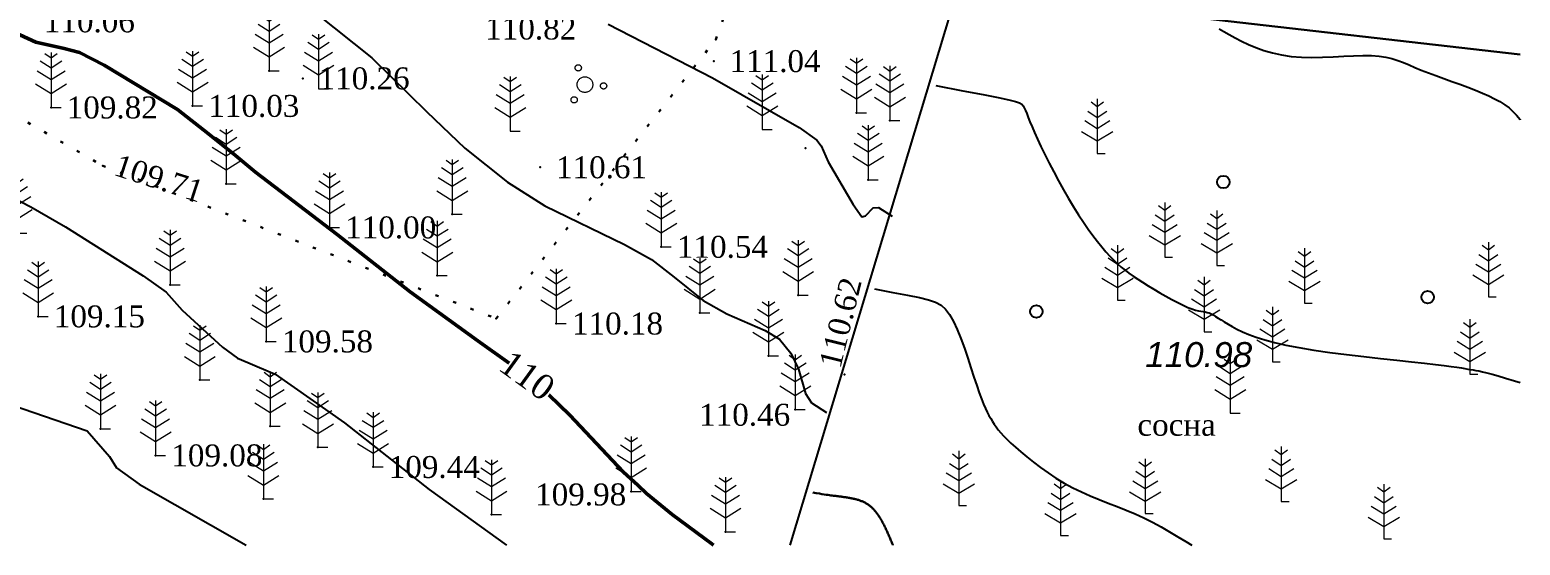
# Model space of a CAD drawing. Header units: millimetres. Extents: x 5405550 to 5405658, y 5524764 to 5524865.
# Drawn here: x 5405610.03 to 5405657.61, y 5524763.84 to 5524780.3 of the extents above; entities that cross this region are included whole.
import ezdxf
from ezdxf.enums import TextEntityAlignment as Align

# ---------------------------------------------------------------- set-up
doc = ezdxf.new("R2010")
doc.units = ezdxf.units.MM
for name, pattern in [('0', [0]), ('HIDDEN', [0.5, 0, -0.5]), ('суцільна', [50, 50, 0])]:
    doc.linetypes.add(name, pattern=pattern)
for name, color, linetype in [('12000000', 7, 'Continuous'), ('71132060', 7, '0'), ('SC007', 7, 'Continuous'), ('вис_1_1', 170, 'Continuous'), ('горизонт_1', 12, 'Continuous'), ('горизонтали', 42, 'Continuous'), ('Горизонтали--MIN', 32, 'Continuous'), ('Ділянки_Межі', 10, 'Continuous'), ('надписи', 7, 'Continuous'), ('Ограда каменная', 7, 'g5_472'), ('Растительность', 7, 'Continuous')]:
    doc.layers.add(name, color=color, linetype=linetype)
for name, color, linetype, lineweight in [('Горизонтали--MAJ', 32, 'Continuous', 30), ('Контур', 7, 'HIDDEN', 30), ('Межа', 104, 'Continuous', 30), ('усл. знак', 7, 'суцільна', 20)]:
    doc.layers.add(name, color=color, linetype=linetype, lineweight=lineweight)
doc.styles.add('times', font='times.ttf')
doc.styles.add('WMF-Arial Cyr2', font='ariali.ttf')
doc.linetypes.add('g5_472', pattern='A,0,-4,[25,GUGK_2005.shx,S=0.4,R=0,X=0,Y=-0.2],0', length=4)

# ---------------------------------------------------------------- blocks, each defined once
blk = doc.blocks.new('A$C51FE15A3')
at = {"layer": 'Растительность', "color": 94, "lineweight": 0}
for points in [[(-0.343, 1.489), (0, 1.267), (0.343, 1.489)], [(-0.201, 1.726), (0, 1.584), (0.201, 1.726)], [(0, 1.75), (0, 0), (0.319, 0)], [(-0.447, 1.172), (0, 0.895), (0.447, 1.172)], [(-0.493, 0.753), (0, 0.444), (0.493, 0.753)]]:
    blk.add_lwpolyline(points, dxfattribs=at)
blk = doc.blocks.new('A$C72385B22')
at = {"layer": 'усл. знак'}
for centre, radius in [((-0.02, 1.49), 0.25), ((0, 0), 0.625), ((-1.29, -0.64), 0.25), ((1.28, -0.76), 0.25)]:
    blk.add_circle(centre, radius, dxfattribs=at)
blk = doc.blocks.new('SYMBOL71132060')
at = {"layer": 'SC007', "color": 94, "lineweight": 0}
for points in [[(-0.2, 1.65), (0, 1.5), (0.2, 1.65)], [(0, 1.75), (0, 0), (0.25, 0)], [(-0.4, 1.05), (0, 0.8), (0.4, 1.05)], [(-0.3, 1.35), (0, 1.15), (0.3, 1.35)], [(-0.5, 0.7), (0, 0.4), (0.5, 0.7)]]:
    blk.add_lwpolyline(points, dxfattribs=at)

msp = doc.modelspace()

# ---------------------------------------------------------------- hatches: boundary and pattern name
at = {"layer": '12000000', "lineweight": 15, "ltscale": 0.02, "extrusion": (-0.000964997, -0.001555, 0.999998)}
for points in [[(5404035.519, 5522155.849, 1), (5404035.856, 5522155.871, 1)], [(5404028.062, 5522151.119, 1), (5404028.398, 5522151.141, 1)]]:
    msp.add_hatch(color=7, dxfattribs=at).paths.add_polyline_path(points)

# ---------------------------------------------------------------- linework, layer by layer
at = {"layer": 'вис_1_1', "color": 7}
for p in [(5405631.93, 5524779.99, 111.08), (5405617.67, 5524778.99, 110.19), (5405631.87, 5524779.3, 111.04), (5405618.75, 5524778.75, 110.26), (5405610.71, 5524777.82, 109.82), (5405615.23, 5524777.87, 110.03), (5405636.42, 5524777.65, 111.11), (5405637.49, 5524777.4, 111.18), (5405634.79, 5524776.52, 110.96), (5405612.36, 5524775.96, 109.71), (5405626.33, 5524775.91, 110.61), (5405616.3, 5524775.38, 109.94), (5405636.8, 5524775.51, 111.1), (5405623.52, 5524774.41, 110.31), (5405619.6, 5524773.99, 110), (5405630.19, 5524773.37, 110.54), (5405623.04, 5524772.45, 110.1), (5405614.51, 5524772.16, 109.53), (5405634.56, 5524771.83, 110.65), (5405610.3, 5524771.15, 109.15), (5405624.92, 5524771.08, 110.1), (5405626.84, 5524770.92, 110.18), (5405631.42, 5524771.26, 110.47), (5405617.58, 5524770.35, 109.58), (5405633.61, 5524769.89, 110.42), (5405615.46, 5524769.12, 109.41), (5405636.04, 5524769.29, 110.62), (5405634.47, 5524768.18, 110.46), (5405612.29, 5524767.56, 109.01), (5405617.71, 5524767.64, 109.32), (5405614.05, 5524766.71, 109.08), (5405619.23, 5524766.97, 109.37), (5405620.99, 5524766.34, 109.44), (5405617.49, 5524765.32, 109.12), (5405629.23, 5524765.56, 109.98), (5405624.77, 5524764.82, 109.58), (5405632.24, 5524764.27, 110.07)]:
    msp.add_point(p, dxfattribs=at)
at = {"layer": 'горизонт_1', "color": 32}
for points in [[(5405609.14, 5524785.5, 110.5), (5405610.67, 5524785.24, 110.5), (5405611.23, 5524785.09, 110.5), (5405612.14, 5524784.69, 110.5), (5405616.24, 5524782.55, 110.5), (5405619.17, 5524780.82, 110.5), (5405620.95, 5524779.41, 110.5), (5405622.71, 5524777.68, 110.5), (5405623.92, 5524776.52, 110.5), (5405625.28, 5524775.43, 110.5), (5405626.47, 5524774.68, 110.5), (5405629.02, 5524773.44, 110.5), (5405629.88, 5524772.97, 110.5), (5405630.6, 5524772.4, 110.5), (5405631.53, 5524771.66, 110.5), (5405632.28, 5524771.23, 110.5), (5405633.51, 5524770.7, 110.5), (5405633.97, 5524770.42, 110.5), (5405634.33, 5524769.97, 110.5), (5405634.57, 5524769.46, 110.5), (5405634.79, 5524768.69, 110.5), (5405634.99, 5524768.39, 110.5), (5405635.463, 5524768.084, 110.5)], [(5405628.5, 5524780.48, 111), (5405631.83, 5524778.77, 111), (5405634.59, 5524777.18, 111), (5405635.16, 5524776.78, 111), (5405635.29, 5524776.59, 111), (5405635.52, 5524776.08, 111), (5405636.32, 5524774.72, 111), (5405636.59, 5524774.33, 111), (5405636.71, 5524774.36, 111), (5405636.96, 5524774.62, 111), (5405637.13, 5524774.63, 111), (5405637.56, 5524774.35, 111)], [(5405609.1, 5524775.15, 109.5), (5405610.07, 5524774.65, 109.5), (5405611.17, 5524774.01, 109.5), (5405613.65, 5524772.44, 109.5), (5405614.39, 5524771.92, 109.5), (5405614.9, 5524771.35, 109.5), (5405616.18, 5524770.17, 109.5), (5405616.66, 5524769.82, 109.5), (5405616.99, 5524769.68, 109.5), (5405617.87, 5524769.3, 109.5), (5405620.08, 5524767.75, 109.5), (5405622.78, 5524765.62, 109.5), (5405625.252, 5524763.843, 109.5)], [(5405609.48, 5524768.31, 109), (5405611.86, 5524767.49, 109), (5405612.58, 5524766.67, 109), (5405612.8, 5524766.31, 109), (5405613.52, 5524765.79, 109), (5405616.935, 5524763.843, 109)]]:
    msp.add_polyline3d(points, dxfattribs=at)
at = {"layer": 'горизонтали', "color": 32, "lineweight": 50}
for points in [[(5405609.46, 5524780.26, 110), (5405610.22, 5524779.91, 110), (5405611.13, 5524779.7, 110), (5405611.62, 5524779.57, 110), (5405612.41, 5524779.17, 110), (5405614.75, 5524777.76, 110), (5405615.74, 5524776.98, 110), (5405616.6, 5524776.29, 110), (5405617.24, 5524775.75, 110), (5405619.84, 5524773.76, 110), (5405622.18, 5524771.93, 110), (5405624.33, 5524770.37, 110), (5405625.34, 5524769.66, 110)], [(5405626.602, 5524768.64, 110), (5405627.27, 5524767.99, 110), (5405628.97, 5524766.19, 110), (5405629.45, 5524765.75, 110), (5405629.72, 5524765.49, 110), (5405630.54, 5524764.82, 110), (5405631.81, 5524763.89, 110), (5405631.86, 5524763.843, 110)]]:
    msp.add_polyline3d(points, dxfattribs=at)
at = {"layer": 'Горизонтали--MAJ'}
msp.add_lwpolyline([(5405637.585, 5524763.843), (5405637.578, 5524763.859), (5405637.565, 5524763.893), (5405637.551, 5524763.926), (5405637.538, 5524763.958), (5405637.524, 5524763.991), (5405637.51, 5524764.024), (5405637.497, 5524764.056), (5405637.483, 5524764.088), (5405637.47, 5524764.12), (5405637.456, 5524764.152), (5405637.442, 5524764.184), (5405637.428, 5524764.215), (5405637.415, 5524764.246), (5405637.401, 5524764.277), (5405637.387, 5524764.307), (5405637.373, 5524764.338), (5405637.359, 5524764.368), (5405637.344, 5524764.398), (5405637.33, 5524764.427), (5405637.316, 5524764.456), (5405637.301, 5524764.485), (5405637.287, 5524764.513), (5405637.272, 5524764.541), (5405637.257, 5524764.569), (5405637.243, 5524764.596), (5405637.228, 5524764.623), (5405637.212, 5524764.65), (5405637.197, 5524764.676), (5405637.182, 5524764.702), (5405637.166, 5524764.727), (5405637.15, 5524764.752), (5405637.134, 5524764.776), (5405637.118, 5524764.8), (5405637.102, 5524764.824), (5405637.086, 5524764.847), (5405637.069, 5524764.869), (5405637.052, 5524764.891), (5405637.035, 5524764.912), (5405637.018, 5524764.933), (5405637, 5524764.954), (5405636.983, 5524764.973), (5405636.965, 5524764.993), (5405636.947, 5524765.011), (5405636.928, 5524765.029), (5405636.91, 5524765.047), (5405636.891, 5524765.064), (5405636.872, 5524765.08), (5405636.853, 5524765.096), (5405636.833, 5524765.111), (5405636.813, 5524765.126), (5405636.793, 5524765.14), (5405636.773, 5524765.153), (5405636.752, 5524765.166), (5405636.731, 5524765.179), (5405636.71, 5524765.191), (5405636.688, 5524765.202), (5405636.667, 5524765.213), (5405636.645, 5524765.224), (5405636.622, 5524765.234), (5405636.6, 5524765.244), (5405636.577, 5524765.253), (5405636.553, 5524765.262), (5405636.53, 5524765.271), (5405636.506, 5524765.279), (5405636.482, 5524765.287), (5405636.457, 5524765.294), (5405636.433, 5524765.301), (5405636.407, 5524765.308), (5405636.382, 5524765.315), (5405636.356, 5524765.321), (5405636.33, 5524765.327), (5405636.304, 5524765.333), (5405636.277, 5524765.339), (5405636.25, 5524765.344), (5405636.223, 5524765.349), (5405636.195, 5524765.354), (5405636.167, 5524765.359), (5405636.138, 5524765.364), (5405636.109, 5524765.368), (5405636.08, 5524765.373), (5405636.051, 5524765.377), (5405636.021, 5524765.381), (5405635.99, 5524765.386), (5405635.96, 5524765.39), (5405635.929, 5524765.394), (5405635.897, 5524765.398), (5405635.866, 5524765.402), (5405635.833, 5524765.406), (5405635.8, 5524765.41), (5405635.765, 5524765.415), (5405635.729, 5524765.419), (5405635.691, 5524765.424), (5405635.651, 5524765.429), (5405635.608, 5524765.435), (5405635.563, 5524765.441), (5405635.513, 5524765.448), (5405635.458, 5524765.456), (5405635.394, 5524765.465), (5405635.321, 5524765.477), (5405635.237, 5524765.49), (5405635.14, 5524765.507), (5405635.029, 5524765.526)], dxfattribs=at)
at = {"layer": 'Горизонтали--MIN'}
for points in [[(5405647.998, 5524780.334), (5405648.152, 5524780.241), (5405648.322, 5524780.145), (5405648.508, 5524780.043), (5405648.712, 5524779.938), (5405648.933, 5524779.834), (5405649.172, 5524779.734), (5405649.429, 5524779.643), (5405649.702, 5524779.562), (5405649.994, 5524779.498), (5405650.302, 5524779.452), (5405650.627, 5524779.427), (5405650.963, 5524779.42), (5405651.304, 5524779.427), (5405651.643, 5524779.441), (5405651.975, 5524779.458), (5405652.293, 5524779.473), (5405652.59, 5524779.482), (5405652.862, 5524779.479), (5405653.103, 5524779.46), (5405653.319, 5524779.427), (5405653.516, 5524779.381), (5405653.7, 5524779.324), (5405653.88, 5524779.257), (5405654.061, 5524779.182), (5405654.25, 5524779.101), (5405654.454, 5524779.015), (5405654.678, 5524778.927), (5405654.919, 5524778.837), (5405655.171, 5524778.745), (5405655.428, 5524778.652), (5405655.685, 5524778.559), (5405655.938, 5524778.465), (5405656.179, 5524778.372), (5405656.404, 5524778.281), (5405656.609, 5524778.19), (5405656.795, 5524778.099), (5405656.963, 5524778.006), (5405657.115, 5524777.908), (5405657.253, 5524777.804), (5405657.38, 5524777.692), (5405657.497, 5524777.57), (5405657.606, 5524777.435), (5405657.61, 5524777.43)], [(5405638.956, 5524778.525), (5405639.814, 5524778.356), (5405640.468, 5524778.229), (5405640.948, 5524778.134), (5405641.281, 5524778.064), (5405641.498, 5524778.011), (5405641.627, 5524777.967), (5405641.698, 5524777.923), (5405641.739, 5524777.872), (5405641.776, 5524777.807), (5405641.814, 5524777.725), (5405641.856, 5524777.624), (5405641.905, 5524777.504), (5405641.961, 5524777.364), (5405642.028, 5524777.201), (5405642.108, 5524777.016), (5405642.202, 5524776.806), (5405642.312, 5524776.571), (5405642.436, 5524776.316), (5405642.572, 5524776.046), (5405642.718, 5524775.765), (5405642.871, 5524775.48), (5405643.029, 5524775.195), (5405643.19, 5524774.916), (5405643.351, 5524774.648), (5405643.509, 5524774.395), (5405643.666, 5524774.157), (5405643.818, 5524773.936), (5405643.968, 5524773.731), (5405644.112, 5524773.541), (5405644.252, 5524773.367), (5405644.387, 5524773.209), (5405644.515, 5524773.067), (5405644.638, 5524772.939), (5405644.757, 5524772.825), (5405644.876, 5524772.719), (5405644.996, 5524772.621), (5405645.122, 5524772.527), (5405645.255, 5524772.433), (5405645.4, 5524772.337), (5405645.558, 5524772.237), (5405645.731, 5524772.129), (5405645.916, 5524772.017), (5405646.108, 5524771.903), (5405646.302, 5524771.792), (5405646.493, 5524771.686), (5405646.676, 5524771.589), (5405646.846, 5524771.505), (5405646.998, 5524771.436), (5405647.129, 5524771.385), (5405647.241, 5524771.35), (5405647.336, 5524771.326), (5405647.419, 5524771.311), (5405647.491, 5524771.3), (5405647.557, 5524771.291), (5405647.619, 5524771.278), (5405647.68, 5524771.26), (5405647.743, 5524771.232), (5405647.811, 5524771.194), (5405647.886, 5524771.149), (5405647.968, 5524771.096), (5405648.061, 5524771.036), (5405648.165, 5524770.97), (5405648.283, 5524770.898), (5405648.417, 5524770.822), (5405648.569, 5524770.742), (5405648.744, 5524770.659), (5405648.946, 5524770.575), (5405649.181, 5524770.489), (5405649.453, 5524770.403), (5405649.769, 5524770.317), (5405650.132, 5524770.234), (5405650.548, 5524770.153), (5405651.019, 5524770.075), (5405651.532, 5524770.001), (5405652.069, 5524769.931), (5405652.615, 5524769.865), (5405653.153, 5524769.804), (5405653.667, 5524769.748), (5405654.14, 5524769.698), (5405654.556, 5524769.653), (5405654.903, 5524769.614), (5405655.184, 5524769.58), (5405655.41, 5524769.551), (5405655.59, 5524769.526), (5405655.732, 5524769.504), (5405655.846, 5524769.486), (5405655.941, 5524769.469), (5405656.025, 5524769.455), (5405656.109, 5524769.441), (5405656.196, 5524769.426), (5405656.295, 5524769.408), (5405656.41, 5524769.383), (5405656.546, 5524769.351), (5405656.711, 5524769.307), (5405656.909, 5524769.251), (5405657.146, 5524769.18), (5405657.425, 5524769.092), (5405657.61, 5524769.033)], [(5405636.993, 5524772.026), (5405637.581, 5524771.913), (5405638.054, 5524771.825), (5405638.429, 5524771.752), (5405638.721, 5524771.682), (5405638.948, 5524771.603), (5405639.125, 5524771.505), (5405639.268, 5524771.377), (5405639.394, 5524771.207), (5405639.516, 5524770.988), (5405639.637, 5524770.728), (5405639.754, 5524770.438), (5405639.867, 5524770.13), (5405639.976, 5524769.815), (5405640.078, 5524769.504), (5405640.174, 5524769.21), (5405640.262, 5524768.943), (5405640.341, 5524768.713), (5405640.413, 5524768.517), (5405640.479, 5524768.351), (5405640.54, 5524768.209), (5405640.597, 5524768.088), (5405640.652, 5524767.982), (5405640.707, 5524767.887), (5405640.762, 5524767.798), (5405640.819, 5524767.71), (5405640.881, 5524767.622), (5405640.95, 5524767.532), (5405641.029, 5524767.436), (5405641.12, 5524767.334), (5405641.228, 5524767.223), (5405641.353, 5524767.102), (5405641.499, 5524766.968), (5405641.669, 5524766.82), (5405641.859, 5524766.661), (5405642.069, 5524766.494), (5405642.296, 5524766.324), (5405642.537, 5524766.153), (5405642.79, 5524765.986), (5405643.054, 5524765.827), (5405643.325, 5524765.678), (5405643.603, 5524765.543), (5405643.884, 5524765.418), (5405644.169, 5524765.302), (5405644.455, 5524765.19), (5405644.743, 5524765.079), (5405645.03, 5524764.965), (5405645.315, 5524764.845), (5405645.598, 5524764.716), (5405645.876, 5524764.576), (5405646.15, 5524764.426), (5405646.419, 5524764.27), (5405646.682, 5524764.113), (5405646.939, 5524763.957), (5405647.128, 5524763.843)]]:
    msp.add_lwpolyline(points, dxfattribs=at)
at = {"layer": 'Ділянки_Межі'}
msp.add_lwpolyline([(5405657.61, 5524779.511), (5405636.727, 5524781.91)], dxfattribs=at)
at = {"layer": 'Контур', "color": 7, "linetype": 'HIDDEN', "elevation": 108.76}
msp.add_lwpolyline([(5405602.18, 5524781.84), (5405612.36, 5524775.96), (5405624.92, 5524771.08), (5405631.93, 5524779.99), (5405633.36, 5524784.01), (5405623.84, 5524787.87)], dxfattribs=at)
at = {"layer": 'Межа', "color": 2, "lineweight": 30}
msp.add_lwpolyline([(5405550.339, 5524791.834), (5405582.792, 5524788.106), (5405610.939, 5524784.872), (5405636.727, 5524781.91), (5405657.61, 5524779.511)], dxfattribs=at)
at = {"layer": 'Ограда каменная', "flags": 128}
msp.add_lwpolyline([(5405649.377, 5524813.858), (5405634.291, 5524763.843)], dxfattribs=at)
at = {"layer": 'Растительность', "color": 7}
for centre in [(5405648.135, 5524775.439), (5405654.655, 5524771.764), (5405642.164, 5524771.306)]:
    msp.add_circle(centre, 0.2, dxfattribs=at)

# ---------------------------------------------------------------- block references
at = {"layer": '71132060'}
for p in [(5405644.111, 5524776.351, 111.14), (5405646.261, 5524773.037, 111.07), (5405647.921, 5524772.779, 111.04), (5405644.753, 5524771.668, 110.95), (5405650.724, 5524771.575, 111.07), (5405656.593, 5524771.771, 111.17), (5405647.518, 5524770.659, 110.98), (5405649.702, 5524769.699, 110.98), (5405656.003, 5524769.306, 110.99), (5405639.689, 5524765.106, 110.3), (5405645.64, 5524764.852, 110.5), (5405649.981, 5524765.241, 110.73), (5405642.936, 5524764.157, 110.4), (5405653.256, 5524764.043, 110.73)]:
    msp.add_blockref('SYMBOL71132060', p, dxfattribs=at)
at = {"layer": 'Растительность', "color": 7}
for p in [(5405617.67, 5524778.99, 109.19), (5405619.248, 5524778.415, 109.26), (5405610.71, 5524777.82, 108.82), (5405615.23, 5524777.87, 109.03), (5405636.42, 5524777.65, 110.11), (5405637.49, 5524777.4, 110.18), (5405625.37, 5524777.063, 109.61), (5405633.415, 5524777.119, 109.96), (5405616.3, 5524775.38, 108.94), (5405636.8, 5524775.51, 110.1), (5405623.52, 5524774.41, 109.31), (5405619.6, 5524773.99, 109), (5405609.62, 5524773.81, 108.41), (5405630.19, 5524773.37, 109.54), (5405623.04, 5524772.45, 109.1), (5405614.51, 5524772.16, 108.53), (5405634.56, 5524771.83, 109.65), (5405610.3, 5524771.15, 108.15), (5405631.42, 5524771.26, 109.47), (5405626.84, 5524770.92, 109.18), (5405617.58, 5524770.35, 108.58), (5405633.61, 5524769.89, 109.42), (5405615.46, 5524769.12, 108.41), (5405634.47, 5524768.18, 109.46), (5405617.71, 5524767.64, 108.32), (5405648.356, 5524768.06), (5405612.29, 5524767.56, 108.01), (5405614.05, 5524766.71, 108.08), (5405619.23, 5524766.97, 108.37), (5405620.99, 5524766.34, 108.44), (5405617.49, 5524765.32, 108.12), (5405629.23, 5524765.56, 108.98), (5405624.77, 5524764.82, 108.58), (5405632.24, 5524764.27, 109.07)]:
    msp.add_blockref('A$C51FE15A3', p, dxfattribs=at)
at = {"layer": 'усл. знак', "color": 7, "linetype": 'суцільна', "lineweight": 13, "xscale": 0.3999999998750298, "yscale": 0.3999999998750298, "zscale": 0.3999999998750298, "rotation": 265.3647753868261}
msp.add_blockref('A$C72385B22', (5405627.754, 5524778.549), dxfattribs=at)

# ---------------------------------------------------------------- texts
at = {"layer": '12000000', "color": 7, "style": 'WMF-Arial Cyr2'}
msp.add_text('110.98', height=0.8, dxfattribs=at).set_placement((5405645.638, 5524769.528, 110.98))
at = {"layer": 'вис_1_1', "color": 7, "style": 'times'}
for s, p in [('110.06', (5405610.48, 5524780.57, 110.06)), ('110.82', (5405624.57, 5524780.34, 110.82)), ('111.04', (5405632.37, 5524779.3, 111.04)), ('110.26', (5405619.25, 5524778.75, 110.26)), ('109.82', (5405611.21, 5524777.82, 109.82)), ('110.03', (5405615.73, 5524777.87, 110.03)), ('110.61', (5405626.83, 5524775.91, 110.61)), ('110.00', (5405620.1, 5524773.99, 110)), ('110.54', (5405630.69, 5524773.37, 110.54)), ('109.15', (5405610.8, 5524771.15, 109.15)), ('110.18', (5405627.34, 5524770.92, 110.18)), ('109.58', (5405618.08, 5524770.35, 109.58)), ('110.46', (5405631.399, 5524768.008, 110.46)), ('109.08', (5405614.55, 5524766.71, 109.08)), ('109.44', (5405621.49, 5524766.34, 109.44)), ('109.98', (5405626.164, 5524765.464, 109.98))]:
    msp.add_text(s, height=0.7, dxfattribs=at).set_placement(p, align=Align.MIDDLE_LEFT)
for s, rotation, p in [('109.71', 341.9964, (5405612.775, 5524776.011, 109.71)), ('110.62', 76.159, (5405635.563, 5524769.538, 110.62))]:
    msp.add_text(s, height=0.7, rotation=rotation, dxfattribs=at).set_placement(p, align=Align.MIDDLE_LEFT)
at = {"layer": 'горизонтали', "color": 32, "lineweight": 50, "style": 'times'}
msp.add_text('110', height=0.8, rotation=324.0998, dxfattribs=at).set_placement((5405625.414, 5524770.119, 110), align=Align.TOP_LEFT)
at = {"layer": 'надписи', "color": 7, "style": 'times'}
msp.add_text('сосна', height=0.7, dxfattribs=at).set_placement((5405645.391, 5524768.038, -1.174), align=Align.TOP_LEFT)

doc.saveas('drawing.dxf')
